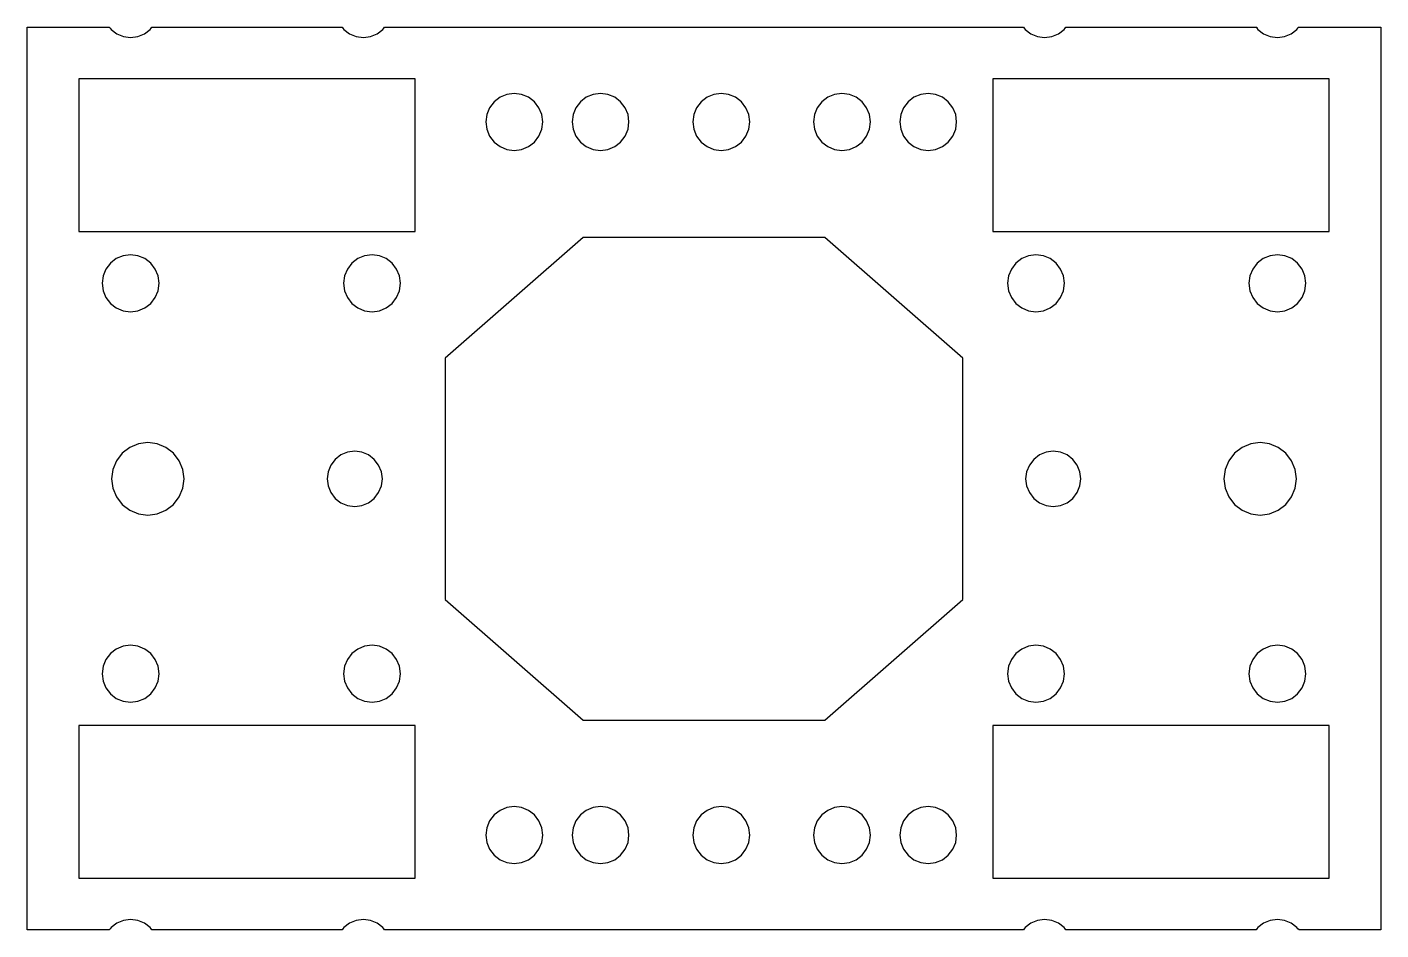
# Model space of a CAD drawing. Header units: metres. Extents: x 0 to 78.5, y 0 to 52.4.
import ezdxf

# ---------------------------------------------------------------- set-up
doc = ezdxf.new("R2010")
doc.units = ezdxf.units.M

msp = doc.modelspace()

# ---------------------------------------------------------------- linework, layer by layer
at = {"layer": 'Layer0'}
for points in [[(0, 0, 0), (0, 52.36, 0), (4.767, 52.36, 0), (4.813, 52.299, 0), (4.868, 52.228, 0), (5.2, 51.974, 0), (5.586, 51.814, 0), (6, 51.759, 0), (6.414, 51.814, 0), (6.8, 51.974, 0), (7.132, 52.228, 0), (7.187, 52.299, 0), (7.233, 52.36, 0), (18.267, 52.36, 0), (18.313, 52.299, 0), (18.368, 52.228, 0), (18.7, 51.974, 0), (19.086, 51.814, 0), (19.5, 51.759, 0), (19.914, 51.814, 0), (20.3, 51.974, 0), (20.632, 52.228, 0), (20.687, 52.299, 0), (20.733, 52.36, 0), (57.767, 52.36, 0), (57.813, 52.299, 0), (57.868, 52.228, 0), (58.2, 51.974, 0), (58.586, 51.814, 0), (59, 51.759, 0), (59.414, 51.814, 0), (59.8, 51.974, 0), (60.132, 52.228, 0), (60.187, 52.299, 0), (60.233, 52.36, 0), (71.298, 52.36, 0), (71.313, 52.299, 0), (71.368, 52.228, 0), (71.7, 51.974, 0), (72.086, 51.814, 0), (72.5, 51.759, 0), (72.914, 51.814, 0), (73.3, 51.974, 0), (73.632, 52.228, 0), (73.687, 52.299, 0), (73.708, 52.36, 0), (78.5, 52.36, 0), (78.5, 0, 0), (73.766, 0, 0), (73.687, 0.061, 0), (73.632, 0.132, 0), (73.3, 0.386, 0), (72.914, 0.546, 0), (72.5, 0.601, 0), (72.086, 0.546, 0), (71.7, 0.386, 0), (71.368, 0.132, 0), (71.313, 0.061, 0), (71.267, 0, 0), (60.233, 0, 0), (60.187, 0.061, 0), (60.132, 0.132, 0), (59.8, 0.386, 0), (59.414, 0.546, 0), (59, 0.601, 0), (58.586, 0.546, 0), (58.2, 0.386, 0), (57.868, 0.132, 0), (57.813, 0.061, 0), (57.767, 0, 0), (20.733, 0, 0), (20.687, 0.061, 0), (20.632, 0.132, 0), (20.3, 0.386, 0), (19.914, 0.546, 0), (19.5, 0.601, 0), (19.086, 0.546, 0), (18.7, 0.386, 0), (18.368, 0.132, 0), (18.313, 0.061, 0), (18.267, 0, 0), (7.233, 0, 0), (7.187, 0.061, 0), (7.132, 0.132, 0), (6.8, 0.386, 0), (6.414, 0.546, 0), (6, 0.601, 0), (5.586, 0.546, 0), (5.2, 0.386, 0), (4.868, 0.132, 0), (4.813, 0.061, 0), (4.767, 0, 0), (0, 0, 0)], [(22.5, 49.358, 0), (3, 49.358, 0), (3, 40.5, 0), (22.5, 40.5, 0), (22.5, 49.358, 0)], [(56, 49.358, 0), (56, 40.5, 0), (75.5, 40.5, 0), (75.5, 49.358, 0), (56, 49.358, 0)], [(28.677, 48.454, 0), (28.25, 48.51, 0), (27.823, 48.454, 0), (27.425, 48.289, 0), (27.083, 48.027, 0), (26.821, 47.685, 0), (26.656, 47.287, 0), (26.6, 46.86, 0), (26.656, 46.433, 0), (26.821, 46.035, 0), (27.083, 45.693, 0), (27.425, 45.431, 0), (27.823, 45.266, 0), (28.25, 45.21, 0), (28.677, 45.266, 0), (29.075, 45.431, 0), (29.417, 45.693, 0), (29.679, 46.035, 0), (29.844, 46.433, 0), (29.9, 46.86, 0), (29.844, 47.287, 0), (29.679, 47.685, 0), (29.417, 48.027, 0), (29.075, 48.289, 0), (28.677, 48.454, 0)], [(33.25, 48.51, 0), (32.823, 48.454, 0), (32.425, 48.289, 0), (32.083, 48.027, 0), (31.821, 47.685, 0), (31.656, 47.287, 0), (31.6, 46.86, 0), (31.656, 46.433, 0), (31.821, 46.035, 0), (32.083, 45.693, 0), (32.425, 45.431, 0), (32.823, 45.266, 0), (33.25, 45.21, 0), (33.677, 45.266, 0), (34.075, 45.431, 0), (34.417, 45.693, 0), (34.679, 46.035, 0), (34.844, 46.433, 0), (34.9, 46.86, 0), (34.844, 47.287, 0), (34.679, 47.685, 0), (34.417, 48.027, 0), (34.075, 48.289, 0), (33.677, 48.454, 0), (33.25, 48.51, 0)], [(40.25, 48.51, 0), (39.823, 48.454, 0), (39.425, 48.289, 0), (39.083, 48.027, 0), (38.821, 47.685, 0), (38.656, 47.287, 0), (38.6, 46.86, 0), (38.656, 46.433, 0), (38.821, 46.035, 0), (39.083, 45.693, 0), (39.425, 45.431, 0), (39.823, 45.266, 0), (40.25, 45.21, 0), (40.677, 45.266, 0), (41.075, 45.431, 0), (41.417, 45.693, 0), (41.679, 46.035, 0), (41.844, 46.433, 0), (41.9, 46.86, 0), (41.844, 47.287, 0), (41.679, 47.685, 0), (41.417, 48.027, 0), (41.075, 48.289, 0), (40.677, 48.454, 0), (40.25, 48.51, 0)], [(47.25, 48.51, 0), (46.823, 48.454, 0), (46.425, 48.289, 0), (46.083, 48.027, 0), (45.821, 47.685, 0), (45.656, 47.287, 0), (45.6, 46.86, 0), (45.656, 46.433, 0), (45.821, 46.035, 0), (46.083, 45.693, 0), (46.425, 45.431, 0), (46.823, 45.266, 0), (47.25, 45.21, 0), (47.677, 45.266, 0), (48.075, 45.431, 0), (48.417, 45.693, 0), (48.679, 46.035, 0), (48.844, 46.433, 0), (48.9, 46.86, 0), (48.844, 47.287, 0), (48.679, 47.685, 0), (48.417, 48.027, 0), (48.075, 48.289, 0), (47.677, 48.454, 0), (47.25, 48.51, 0)], [(51.823, 48.454, 0), (51.425, 48.289, 0), (51.083, 48.027, 0), (50.821, 47.685, 0), (50.656, 47.287, 0), (50.6, 46.86, 0), (50.656, 46.433, 0), (50.821, 46.035, 0), (51.083, 45.693, 0), (51.425, 45.431, 0), (51.823, 45.266, 0), (52.25, 45.21, 0), (52.677, 45.266, 0), (53.075, 45.431, 0), (53.417, 45.693, 0), (53.679, 46.035, 0), (53.844, 46.433, 0), (53.9, 46.86, 0), (53.844, 47.287, 0), (53.679, 47.685, 0), (53.417, 48.027, 0), (53.075, 48.289, 0), (52.677, 48.454, 0), (52.25, 48.51, 0), (51.823, 48.454, 0)], [(32.25, 40.16, 0), (24.25, 33.16, 0), (24.25, 19.16, 0), (32.25, 12.16, 0), (46.25, 12.16, 0), (54.25, 19.16, 0), (54.25, 33.16, 0), (46.25, 40.16, 0), (32.25, 40.16, 0)], [(4.35, 37.5, 0), (4.406, 37.073, 0), (4.571, 36.675, 0), (4.833, 36.334, 0), (5.175, 36.071, 0), (5.573, 35.907, 0), (6, 35.85, 0), (6.427, 35.907, 0), (6.825, 36.071, 0), (7.167, 36.334, 0), (7.429, 36.675, 0), (7.594, 37.073, 0), (7.65, 37.5, 0), (7.594, 37.927, 0), (7.429, 38.325, 0), (7.167, 38.667, 0), (6.825, 38.929, 0), (6.427, 39.094, 0), (6, 39.15, 0), (5.573, 39.094, 0), (5.175, 38.929, 0), (4.833, 38.667, 0), (4.571, 38.325, 0), (4.406, 37.927, 0), (4.35, 37.5, 0)], [(18.406, 37.927, 0), (18.35, 37.5, 0), (18.406, 37.073, 0), (18.571, 36.675, 0), (18.833, 36.334, 0), (19.175, 36.071, 0), (19.573, 35.907, 0), (20, 35.85, 0), (20.427, 35.907, 0), (20.825, 36.071, 0), (21.167, 36.334, 0), (21.429, 36.675, 0), (21.594, 37.073, 0), (21.65, 37.5, 0), (21.594, 37.927, 0), (21.429, 38.325, 0), (21.167, 38.667, 0), (20.825, 38.929, 0), (20.427, 39.094, 0), (20, 39.15, 0), (19.573, 39.094, 0), (19.175, 38.929, 0), (18.833, 38.667, 0), (18.571, 38.325, 0), (18.406, 37.927, 0)], [(58.927, 39.094, 0), (58.5, 39.15, 0), (58.073, 39.094, 0), (57.675, 38.929, 0), (57.333, 38.667, 0), (57.071, 38.325, 0), (56.906, 37.927, 0), (56.85, 37.5, 0), (56.906, 37.073, 0), (57.071, 36.675, 0), (57.333, 36.334, 0), (57.675, 36.071, 0), (58.073, 35.907, 0), (58.5, 35.85, 0), (58.927, 35.907, 0), (59.325, 36.071, 0), (59.667, 36.334, 0), (59.929, 36.675, 0), (60.094, 37.073, 0), (60.15, 37.5, 0), (60.094, 37.927, 0), (59.929, 38.325, 0), (59.667, 38.667, 0), (59.325, 38.929, 0), (58.927, 39.094, 0)], [(71.675, 36.071, 0), (72.073, 35.907, 0), (72.5, 35.85, 0), (72.927, 35.907, 0), (73.325, 36.071, 0), (73.667, 36.334, 0), (73.929, 36.675, 0), (74.094, 37.073, 0), (74.15, 37.5, 0), (74.094, 37.927, 0), (73.929, 38.325, 0), (73.667, 38.667, 0), (73.325, 38.929, 0), (72.927, 39.094, 0), (72.5, 39.15, 0), (72.073, 39.094, 0), (71.675, 38.929, 0), (71.333, 38.667, 0), (71.071, 38.325, 0), (70.906, 37.927, 0), (70.85, 37.5, 0), (70.906, 37.073, 0), (71.071, 36.675, 0), (71.333, 36.334, 0), (71.675, 36.071, 0)], [(4.972, 26.704, 0), (4.9, 26.16, 0), (4.972, 25.616, 0), (5.181, 25.11, 0), (5.515, 24.675, 0), (5.95, 24.341, 0), (6.456, 24.132, 0), (7, 24.06, 0), (7.544, 24.132, 0), (8.05, 24.341, 0), (8.485, 24.675, 0), (8.819, 25.11, 0), (9.028, 25.616, 0), (9.1, 26.16, 0), (9.028, 26.704, 0), (8.819, 27.21, 0), (8.485, 27.645, 0), (8.05, 27.979, 0), (7.544, 28.188, 0), (7, 28.26, 0), (6.456, 28.188, 0), (5.95, 27.979, 0), (5.515, 27.645, 0), (5.181, 27.21, 0), (4.972, 26.704, 0)], [(72.985, 27.645, 0), (72.55, 27.979, 0), (72.044, 28.188, 0), (71.5, 28.26, 0), (70.956, 28.188, 0), (70.45, 27.979, 0), (70.015, 27.645, 0), (69.681, 27.21, 0), (69.472, 26.704, 0), (69.4, 26.16, 0), (69.472, 25.616, 0), (69.681, 25.11, 0), (70.015, 24.675, 0), (70.45, 24.341, 0), (70.956, 24.132, 0), (71.5, 24.06, 0), (72.044, 24.132, 0), (72.55, 24.341, 0), (72.985, 24.675, 0), (73.319, 25.11, 0), (73.528, 25.616, 0), (73.6, 26.16, 0), (73.528, 26.704, 0), (73.319, 27.21, 0), (72.985, 27.645, 0)], [(17.869, 25.029, 0), (18.2, 24.774, 0), (18.586, 24.615, 0), (19, 24.56, 0), (19.414, 24.615, 0), (19.8, 24.774, 0), (20.131, 25.029, 0), (20.386, 25.36, 0), (20.545, 25.746, 0), (20.6, 26.16, 0), (20.545, 26.574, 0), (20.386, 26.96, 0), (20.131, 27.291, 0), (19.8, 27.546, 0), (19.414, 27.705, 0), (19, 27.76, 0), (18.586, 27.705, 0), (18.2, 27.546, 0), (17.869, 27.291, 0), (17.614, 26.96, 0), (17.455, 26.574, 0), (17.4, 26.16, 0), (17.455, 25.746, 0), (17.614, 25.36, 0), (17.869, 25.029, 0)], [(60.631, 27.291, 0), (60.3, 27.546, 0), (59.914, 27.705, 0), (59.5, 27.76, 0), (59.086, 27.705, 0), (58.7, 27.546, 0), (58.369, 27.291, 0), (58.114, 26.96, 0), (57.955, 26.574, 0), (57.9, 26.16, 0), (57.955, 25.746, 0), (58.114, 25.36, 0), (58.369, 25.029, 0), (58.7, 24.774, 0), (59.086, 24.615, 0), (59.5, 24.56, 0), (59.914, 24.615, 0), (60.3, 24.774, 0), (60.631, 25.029, 0), (60.886, 25.36, 0), (61.045, 25.746, 0), (61.1, 26.16, 0), (61.045, 26.574, 0), (60.886, 26.96, 0), (60.631, 27.291, 0)], [(4.833, 16.027, 0), (4.571, 15.685, 0), (4.406, 15.287, 0), (4.35, 14.86, 0), (4.406, 14.433, 0), (4.571, 14.035, 0), (4.833, 13.693, 0), (5.175, 13.431, 0), (5.573, 13.266, 0), (6, 13.21, 0), (6.427, 13.266, 0), (6.825, 13.431, 0), (7.167, 13.693, 0), (7.429, 14.035, 0), (7.594, 14.433, 0), (7.65, 14.86, 0), (7.594, 15.287, 0), (7.429, 15.685, 0), (7.167, 16.027, 0), (6.825, 16.289, 0), (6.427, 16.454, 0), (6, 16.51, 0), (5.573, 16.454, 0), (5.175, 16.289, 0), (4.833, 16.027, 0)], [(18.406, 15.287, 0), (18.35, 14.86, 0), (18.406, 14.433, 0), (18.571, 14.035, 0), (18.833, 13.693, 0), (19.175, 13.431, 0), (19.573, 13.266, 0), (20, 13.21, 0), (20.427, 13.266, 0), (20.825, 13.431, 0), (21.167, 13.693, 0), (21.429, 14.035, 0), (21.594, 14.433, 0), (21.65, 14.86, 0), (21.594, 15.287, 0), (21.429, 15.685, 0), (21.167, 16.027, 0), (20.825, 16.289, 0), (20.427, 16.454, 0), (20, 16.51, 0), (19.573, 16.454, 0), (19.175, 16.289, 0), (18.833, 16.027, 0), (18.571, 15.685, 0), (18.406, 15.287, 0)], [(56.906, 15.287, 0), (56.85, 14.86, 0), (56.906, 14.433, 0), (57.071, 14.035, 0), (57.333, 13.693, 0), (57.675, 13.431, 0), (58.073, 13.266, 0), (58.5, 13.21, 0), (58.927, 13.266, 0), (59.325, 13.431, 0), (59.667, 13.693, 0), (59.929, 14.035, 0), (60.094, 14.433, 0), (60.15, 14.86, 0), (60.094, 15.287, 0), (59.929, 15.685, 0), (59.667, 16.027, 0), (59.325, 16.289, 0), (58.927, 16.454, 0), (58.5, 16.51, 0), (58.073, 16.454, 0), (57.675, 16.289, 0), (57.333, 16.027, 0), (57.071, 15.685, 0), (56.906, 15.287, 0)], [(74.094, 14.433, 0), (74.15, 14.86, 0), (74.094, 15.287, 0), (73.929, 15.685, 0), (73.667, 16.027, 0), (73.325, 16.289, 0), (72.927, 16.454, 0), (72.5, 16.51, 0), (72.073, 16.454, 0), (71.675, 16.289, 0), (71.333, 16.027, 0), (71.071, 15.685, 0), (70.906, 15.287, 0), (70.85, 14.86, 0), (70.906, 14.433, 0), (71.071, 14.035, 0), (71.333, 13.693, 0), (71.675, 13.431, 0), (72.073, 13.266, 0), (72.5, 13.21, 0), (72.927, 13.266, 0), (73.325, 13.431, 0), (73.667, 13.693, 0), (73.929, 14.035, 0), (74.094, 14.433, 0)], [(22.5, 3, 0), (22.5, 11.86, 0), (3, 11.86, 0), (3, 3, 0), (22.5, 3, 0)], [(75.5, 11.86, 0), (56, 11.86, 0), (56, 3, 0), (75.5, 3, 0), (75.5, 11.86, 0)], [(28.25, 3.85, 0), (28.677, 3.906, 0), (29.075, 4.071, 0), (29.417, 4.333, 0), (29.679, 4.675, 0), (29.844, 5.073, 0), (29.9, 5.5, 0), (29.844, 5.927, 0), (29.679, 6.325, 0), (29.417, 6.667, 0), (29.075, 6.929, 0), (28.677, 7.094, 0), (28.25, 7.15, 0), (27.823, 7.094, 0), (27.425, 6.929, 0), (27.083, 6.667, 0), (26.821, 6.325, 0), (26.656, 5.927, 0), (26.6, 5.5, 0), (26.656, 5.073, 0), (26.821, 4.675, 0), (27.083, 4.333, 0), (27.425, 4.071, 0), (27.823, 3.906, 0), (28.25, 3.85, 0)], [(34.075, 4.071, 0), (34.417, 4.333, 0), (34.679, 4.675, 0), (34.844, 5.073, 0), (34.9, 5.5, 0), (34.844, 5.927, 0), (34.679, 6.325, 0), (34.417, 6.667, 0), (34.075, 6.929, 0), (33.677, 7.094, 0), (33.25, 7.15, 0), (32.823, 7.094, 0), (32.425, 6.929, 0), (32.083, 6.667, 0), (31.821, 6.325, 0), (31.656, 5.927, 0), (31.6, 5.5, 0), (31.656, 5.073, 0), (31.821, 4.675, 0), (32.083, 4.333, 0), (32.425, 4.071, 0), (32.823, 3.906, 0), (33.25, 3.85, 0), (33.677, 3.906, 0), (34.075, 4.071, 0)], [(40.25, 3.85, 0), (40.677, 3.906, 0), (41.075, 4.071, 0), (41.417, 4.333, 0), (41.679, 4.675, 0), (41.844, 5.073, 0), (41.9, 5.5, 0), (41.844, 5.927, 0), (41.679, 6.325, 0), (41.417, 6.667, 0), (41.075, 6.929, 0), (40.677, 7.094, 0), (40.25, 7.15, 0), (39.823, 7.094, 0), (39.425, 6.929, 0), (39.083, 6.667, 0), (38.821, 6.325, 0), (38.656, 5.927, 0), (38.6, 5.5, 0), (38.656, 5.073, 0), (38.821, 4.675, 0), (39.083, 4.333, 0), (39.425, 4.071, 0), (39.823, 3.906, 0), (40.25, 3.85, 0)], [(46.425, 4.071, 0), (46.823, 3.906, 0), (47.25, 3.85, 0), (47.677, 3.906, 0), (48.075, 4.071, 0), (48.417, 4.333, 0), (48.679, 4.675, 0), (48.844, 5.073, 0), (48.9, 5.5, 0), (48.844, 5.927, 0), (48.679, 6.325, 0), (48.417, 6.667, 0), (48.075, 6.929, 0), (47.677, 7.094, 0), (47.25, 7.15, 0), (46.823, 7.094, 0), (46.425, 6.929, 0), (46.083, 6.667, 0), (45.821, 6.325, 0), (45.656, 5.927, 0), (45.6, 5.5, 0), (45.656, 5.073, 0), (45.821, 4.675, 0), (46.083, 4.333, 0), (46.425, 4.071, 0)], [(53.844, 5.073, 0), (53.9, 5.5, 0), (53.844, 5.927, 0), (53.679, 6.325, 0), (53.417, 6.667, 0), (53.075, 6.929, 0), (52.677, 7.094, 0), (52.25, 7.15, 0), (51.823, 7.094, 0), (51.425, 6.929, 0), (51.083, 6.667, 0), (50.821, 6.325, 0), (50.656, 5.927, 0), (50.6, 5.5, 0), (50.656, 5.073, 0), (50.821, 4.675, 0), (51.083, 4.333, 0), (51.425, 4.071, 0), (51.823, 3.906, 0), (52.25, 3.85, 0), (52.677, 3.906, 0), (53.075, 4.071, 0), (53.417, 4.333, 0), (53.679, 4.675, 0), (53.844, 5.073, 0)]]:
    msp.add_polyline3d(points, dxfattribs=at)

doc.saveas('drawing.dxf')
